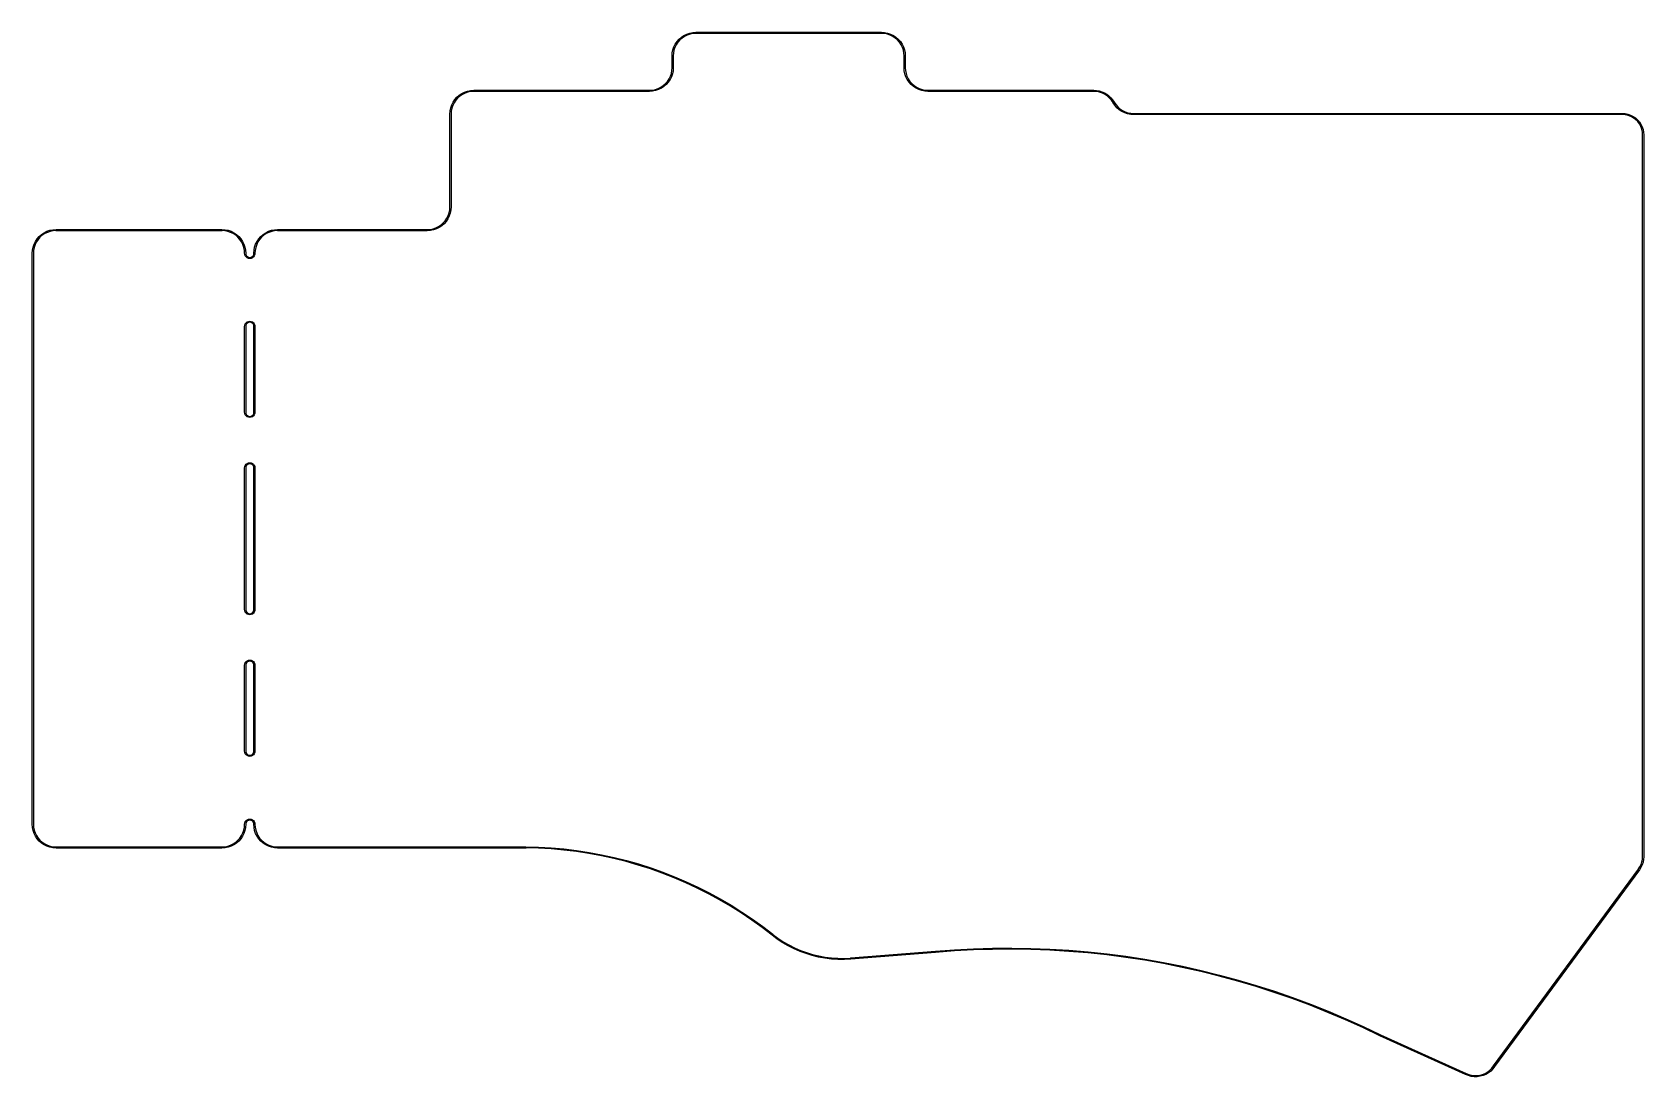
# Model space of a CAD drawing. Extents: x 64 to 203, y -133 to -43.
import ezdxf

# ---------------------------------------------------------------- set-up
doc = ezdxf.new("R2010")
doc.units = 0
doc.layers.add('BLACK', color=7, linetype='CONTINUOUS')

msp = doc.modelspace()

# ---------------------------------------------------------------- linework, layer by layer
at = {"layer": 'BLACK', "linetype": 'CONTINUOUS'}
for p, q in [((119.256, -44.6155), (119.375, -44.375)), ((119.458, -44.4229), (119.344, -44.6522)), ((119.375, -44.375), (119.524, -44.152)), ((119.6, -44.2104), (119.458, -44.4229)), ((119.524, -44.152), (119.7, -43.9504)), ((119.768, -44.0182), (119.6, -44.2104)), ((119.7, -43.9504), (119.902, -43.7736)), ((119.96, -43.8496), (119.768, -44.0182)), ((119.902, -43.7736), (120.125, -43.6247)), ((120.173, -43.7076), (119.96, -43.8496)), ((120.125, -43.6247), (120.365, -43.5061)), ((120.402, -43.5946), (120.173, -43.7076)), ((120.365, -43.5061), (120.619, -43.4199)), ((120.644, -43.5124), (120.402, -43.5946)), ((120.619, -43.4199), (120.882, -43.3676)), ((120.895, -43.4625), (120.644, -43.5124)), ((120.882, -43.3676), (121.15, -43.35)), ((121.141, -43.4464), (120.895, -43.4625)), ((121.15, -43.45), (121.141, -43.4464)), ((121.15, -43.35), (121.15, -43.35)), ((121.15, -43.35), (137.15, -43.35)), ((137.15, -43.45), (121.15, -43.45)), ((137.15, -43.35), (137.417, -43.3675)), ((137.159, -43.4464), (137.15, -43.45)), ((137.405, -43.4625), (137.159, -43.4464)), ((137.656, -43.5124), (137.405, -43.4625)), ((137.417, -43.3675), (137.68, -43.4199)), ((137.898, -43.5946), (137.656, -43.5124)), ((137.68, -43.4199), (137.934, -43.5061)), ((138.127, -43.7076), (137.898, -43.5946)), ((137.934, -43.5061), (138.175, -43.6247)), ((138.34, -43.8496), (138.127, -43.7076)), ((138.175, -43.6247), (138.398, -43.7736)), ((138.532, -44.0182), (138.34, -43.8496)), ((138.398, -43.7736), (138.599, -43.9504)), ((138.7, -44.2104), (138.532, -44.0182)), ((138.599, -43.9504), (138.776, -44.152)), ((138.842, -44.4229), (138.7, -44.2104)), ((138.776, -44.152), (138.925, -44.375)), ((138.955, -44.6522), (138.842, -44.4229)), ((138.925, -44.375), (139.044, -44.6155)), ((119.1, -45.4), (119.117, -45.1324)), ((119.1, -46.4), (119.1, -45.4)), ((119.117, -45.1324), (119.17, -44.8694)), ((119.17, -44.8694), (119.256, -44.6155)), ((119.212, -45.1449), (119.196, -45.3913)), ((119.196, -45.3913), (119.2, -45.3999)), ((119.2, -45.3999), (119.2, -45.4)), ((119.2, -45.4), (119.2, -46.4)), ((119.262, -44.8942), (119.212, -45.1449)), ((119.344, -44.6522), (119.262, -44.8942)), ((139.037, -44.8942), (138.955, -44.6522)), ((139.087, -45.1449), (139.037, -44.8942)), ((139.044, -44.6155), (139.13, -44.8694)), ((139.104, -45.3913), (139.087, -45.1449)), ((139.1, -45.4), (139.104, -45.3913)), ((139.1, -46.4), (139.1, -45.4)), ((139.13, -44.8694), (139.182, -45.1324)), ((139.182, -45.1324), (139.2, -45.3999)), ((139.2, -45.3999), (139.2, -45.4)), ((139.2, -45.4), (139.2, -46.4)), ((118.842, -47.3771), (118.955, -47.1478)), ((119.044, -47.1845), (118.925, -47.425)), ((118.955, -47.1478), (119.038, -46.9058)), ((119.038, -46.9058), (119.087, -46.6551)), ((119.13, -46.9306), (119.044, -47.1845)), ((119.087, -46.6551), (119.104, -46.4087)), ((119.104, -46.4087), (119.1, -46.4)), ((119.182, -46.6676), (119.13, -46.9306)), ((119.2, -46.4), (119.182, -46.6676)), ((139.117, -46.6676), (139.1, -46.4)), ((139.1, -46.4), (139.1, -46.4)), ((139.17, -46.9306), (139.117, -46.6676)), ((139.256, -47.1845), (139.17, -46.9306)), ((139.2, -46.4), (139.196, -46.4087)), ((139.196, -46.4087), (139.196, -46.4088)), ((139.196, -46.4088), (139.212, -46.6551)), ((139.212, -46.6551), (139.262, -46.9058)), ((139.375, -47.425), (139.256, -47.1845)), ((139.262, -46.9058), (139.344, -47.1478)), ((139.344, -47.1478), (139.458, -47.3771)), ((100.975, -48.6246), (101.215, -48.506)), ((101.252, -48.5946), (101.023, -48.7076)), ((101.215, -48.506), (101.469, -48.4199)), ((101.494, -48.5124), (101.252, -48.5946)), ((101.469, -48.4199), (101.732, -48.3675)), ((101.745, -48.4625), (101.494, -48.5124)), ((101.732, -48.3675), (102, -48.35)), ((101.991, -48.4464), (101.745, -48.4625)), ((102, -48.45), (101.991, -48.4464)), ((102, -48.35), (117.15, -48.35)), ((117.15, -48.45), (102, -48.45)), ((117.15, -48.35), (117.159, -48.3536)), ((117.417, -48.4325), (117.15, -48.45)), ((117.15, -48.45), (117.15, -48.45)), ((117.159, -48.3536), (117.405, -48.3375)), ((117.405, -48.3375), (117.656, -48.2876)), ((117.68, -48.3802), (117.417, -48.4325)), ((117.656, -48.2876), (117.898, -48.2054)), ((117.934, -48.294), (117.68, -48.3802)), ((117.898, -48.2054), (118.127, -48.0924)), ((118.175, -48.1754), (117.934, -48.294)), ((118.127, -48.0924), (118.34, -47.9504)), ((118.398, -48.0264), (118.175, -48.1754)), ((118.34, -47.9504), (118.532, -47.7818)), ((118.599, -47.8496), (118.398, -48.0264)), ((118.532, -47.7818), (118.7, -47.5896)), ((118.776, -47.648), (118.599, -47.8496)), ((118.7, -47.5896), (118.842, -47.3771)), ((118.925, -47.425), (118.776, -47.648)), ((139.524, -47.648), (139.375, -47.425)), ((139.458, -47.3771), (139.6, -47.5896)), ((139.7, -47.8496), (139.524, -47.648)), ((139.6, -47.5896), (139.768, -47.7818)), ((139.902, -48.0264), (139.7, -47.8496)), ((139.768, -47.7818), (139.96, -47.9504)), ((140.125, -48.1754), (139.902, -48.0264)), ((139.96, -47.9504), (140.173, -48.0924)), ((140.365, -48.294), (140.125, -48.1754)), ((140.173, -48.0924), (140.402, -48.2054)), ((140.619, -48.3802), (140.365, -48.294)), ((140.402, -48.2054), (140.644, -48.2876)), ((140.882, -48.4325), (140.619, -48.3802)), ((140.644, -48.2876), (140.895, -48.3375)), ((141.15, -48.45), (140.882, -48.4325)), ((140.895, -48.3375), (141.141, -48.3536)), ((141.141, -48.3536), (141.15, -48.35)), ((141.15, -48.35), (155.45, -48.35)), ((155.45, -48.45), (141.15, -48.45)), ((155.45, -48.35), (155.685, -48.3639)), ((155.459, -48.4463), (155.45, -48.45)), ((155.702, -48.4625), (155.459, -48.4463)), ((155.685, -48.3639), (155.917, -48.4055)), ((155.949, -48.5125), (155.702, -48.4625)), ((155.917, -48.4055), (156.142, -48.474)), ((156.187, -48.5948), (155.949, -48.5125)), ((156.142, -48.474), (156.358, -48.5687)), ((156.413, -48.708), (156.187, -48.5948)), ((156.358, -48.5687), (156.561, -48.6882)), ((99.9675, -50.1324), (100.02, -49.8694)), ((100.02, -49.8694), (100.106, -49.6155)), ((100.112, -49.8942), (100.063, -50.1449)), ((100.106, -49.6155), (100.225, -49.375)), ((100.195, -49.6522), (100.112, -49.8942)), ((100.308, -49.4229), (100.195, -49.6522)), ((100.225, -49.375), (100.374, -49.152)), ((100.45, -49.2104), (100.308, -49.4229)), ((100.374, -49.152), (100.55, -48.9504)), ((100.618, -49.0182), (100.45, -49.2104)), ((100.55, -48.9504), (100.752, -48.7736)), ((100.81, -48.8496), (100.618, -49.0182)), ((100.752, -48.7736), (100.975, -48.6246)), ((101.023, -48.7076), (100.81, -48.8496)), ((156.621, -48.8501), (156.413, -48.708)), ((156.561, -48.6882), (156.749, -48.8307)), ((156.809, -49.0185), (156.621, -48.8501)), ((156.749, -48.8307), (156.918, -48.9944)), ((156.973, -49.2104), (156.809, -49.0185)), ((156.918, -48.9944), (157.067, -49.1769)), ((157.105, -49.4148), (156.973, -49.2104)), ((157.067, -49.1769), (157.193, -49.3745)), ((157.106, -49.4243), (157.105, -49.4148)), ((157.107, -49.4247), (157.106, -49.4243)), ((157.107, -49.4254), (157.107, -49.4247)), ((157.259, -49.6486), (157.107, -49.4254)), ((157.107, -49.4254), (157.107, -49.4254)), ((157.193, -49.3745), (157.193, -49.3746)), ((157.193, -49.3746), (157.193, -49.3748)), ((157.193, -49.3748), (157.194, -49.3757)), ((157.194, -49.3757), (157.194, -49.3757)), ((157.194, -49.3757), (157.195, -49.3847)), ((157.195, -49.3847), (157.334, -49.5897)), ((157.438, -49.8502), (157.259, -49.6486)), ((157.334, -49.5897), (157.505, -49.7821)), ((157.642, -50.027), (157.438, -49.8502)), ((157.505, -49.7821), (157.7, -49.9507)), ((157.7, -49.9507), (157.915, -50.0927)), ((99.95, -50.4), (99.9675, -50.1324)), ((99.95, -58.4), (99.95, -50.4)), ((100.063, -50.1449), (100.046, -50.3913)), ((100.046, -50.3913), (100.05, -50.4)), ((100.05, -50.4), (100.05, -58.4)), ((157.867, -50.1758), (157.642, -50.027)), ((158.11, -50.2942), (157.867, -50.1758)), ((157.915, -50.0927), (158.146, -50.2056)), ((158.366, -50.3803), (158.11, -50.2942)), ((158.146, -50.2056), (158.39, -50.2877)), ((158.631, -50.4325), (158.366, -50.3803)), ((158.39, -50.2877), (158.643, -50.3376)), ((158.9, -50.45), (158.631, -50.4325)), ((158.643, -50.3376), (158.891, -50.3537)), ((158.891, -50.3537), (158.9, -50.35)), ((158.9, -50.35), (201, -50.35)), ((201, -50.45), (158.9, -50.45)), ((201, -50.35), (201.241, -50.3658)), ((201.009, -50.4462), (201, -50.45)), ((201.25, -50.4634), (201.009, -50.4462)), ((201.241, -50.3658), (201.479, -50.413)), ((201.494, -50.5166), (201.25, -50.4634)), ((201.479, -50.413), (201.708, -50.4908)), ((201.729, -50.6041), (201.494, -50.5166)), ((201.708, -50.4908), (201.925, -50.5979)), ((201.949, -50.724), (201.729, -50.6041)), ((201.925, -50.5979), (202.126, -50.7323)), ((202.149, -50.8741), (201.949, -50.724)), ((202.126, -50.7323), (202.308, -50.8919)), ((202.326, -51.0511), (202.149, -50.8741)), ((202.308, -50.8919), (202.468, -51.0738)), ((202.476, -51.2515), (202.326, -51.0511)), ((202.468, -51.0738), (202.602, -51.275)), ((202.596, -51.4712), (202.476, -51.2515)), ((202.602, -51.275), (202.709, -51.492)), ((202.683, -51.7057), (202.596, -51.4712)), ((202.737, -51.9503), (202.683, -51.7057)), ((202.709, -51.492), (202.787, -51.7212)), ((202.754, -52.1908), (202.737, -51.9503)), ((202.75, -52.2), (202.754, -52.1908)), ((202.75, -114.4), (202.75, -52.2)), ((202.787, -51.7212), (202.834, -51.9585)), ((202.834, -51.9585), (202.85, -52.2)), ((202.85, -52.2), (202.85, -114.4)), ((99.3818, -59.7818), (99.5504, -59.5896)), ((99.6264, -59.648), (99.4496, -59.8496)), ((99.5504, -59.5896), (99.6924, -59.3771)), ((99.7754, -59.425), (99.6264, -59.648)), ((99.6924, -59.3771), (99.8054, -59.1478)), ((99.894, -59.1845), (99.7754, -59.425)), ((99.8054, -59.1478), (99.8876, -58.9058)), ((99.8876, -58.9058), (99.9375, -58.6551)), ((99.9801, -58.9306), (99.894, -59.1845)), ((99.9375, -58.6551), (99.9536, -58.4087)), ((99.9536, -58.4087), (99.95, -58.4)), ((100.032, -58.6676), (99.9801, -58.9306)), ((100.05, -58.4), (100.032, -58.6676)), ((64.3736, -61.152), (64.5504, -60.9504)), ((64.6182, -61.0182), (64.4496, -61.2104)), ((64.5504, -60.9504), (64.752, -60.7736)), ((64.8104, -60.8496), (64.6182, -61.0182)), ((64.752, -60.7736), (64.975, -60.6246)), ((65.0229, -60.7076), (64.8104, -60.8496)), ((64.975, -60.6246), (65.2155, -60.506)), ((65.2522, -60.5946), (65.0229, -60.7076)), ((65.2155, -60.506), (65.4694, -60.4199)), ((65.4942, -60.5124), (65.2522, -60.5946)), ((65.4694, -60.4199), (65.7324, -60.3675)), ((65.7449, -60.4625), (65.4942, -60.5124)), ((65.7324, -60.3675), (66, -60.35)), ((65.9913, -60.4464), (65.7449, -60.4625)), ((66, -60.45), (65.9913, -60.4464)), ((66, -60.35), (80.3, -60.35)), ((80.3, -60.45), (66, -60.45)), ((80.3, -60.35), (80.5676, -60.3675)), ((80.3087, -60.4464), (80.3, -60.45)), ((80.5551, -60.4625), (80.3087, -60.4464)), ((80.8058, -60.5124), (80.5551, -60.4625)), ((80.5676, -60.3675), (80.8306, -60.4199)), ((81.0478, -60.5946), (80.8058, -60.5124)), ((80.8306, -60.4199), (81.0845, -60.506)), ((81.2771, -60.7076), (81.0478, -60.5946)), ((81.0845, -60.506), (81.325, -60.6246)), ((81.4896, -60.8496), (81.2771, -60.7076)), ((81.325, -60.6246), (81.548, -60.7736)), ((81.6818, -61.0182), (81.4896, -60.8496)), ((81.548, -60.7736), (81.7496, -60.9504)), ((81.8504, -61.2104), (81.6818, -61.0182)), ((81.7496, -60.9504), (81.9264, -61.152)), ((83.4736, -61.152), (83.6504, -60.9504)), ((83.7182, -61.0182), (83.5496, -61.2104)), ((83.6504, -60.9504), (83.852, -60.7736)), ((83.9104, -60.8496), (83.7182, -61.0182)), ((83.852, -60.7736), (84.075, -60.6246)), ((84.1229, -60.7076), (83.9104, -60.8496)), ((84.075, -60.6246), (84.3155, -60.506)), ((84.3522, -60.5946), (84.1229, -60.7076)), ((84.3155, -60.506), (84.5694, -60.4199)), ((84.5942, -60.5124), (84.3522, -60.5946)), ((84.5694, -60.4199), (84.8324, -60.3675)), ((84.8449, -60.4625), (84.5942, -60.5124)), ((84.8324, -60.3675), (85.1, -60.35)), ((85.0913, -60.4464), (84.8449, -60.4625)), ((85.1, -60.45), (85.0913, -60.4464)), ((85.1, -60.35), (98, -60.35)), ((98, -60.45), (85.1, -60.45)), ((98, -60.35), (98.0087, -60.3536)), ((98.2676, -60.4325), (98, -60.45)), ((98.0087, -60.3536), (98.2551, -60.3375)), ((98.2551, -60.3375), (98.5058, -60.2876)), ((98.5306, -60.3801), (98.2676, -60.4325)), ((98.5058, -60.2876), (98.7478, -60.2054)), ((98.7845, -60.294), (98.5306, -60.3801)), ((98.7478, -60.2054), (98.9771, -60.0924)), ((99.025, -60.1754), (98.7845, -60.294)), ((98.9771, -60.0924), (99.1896, -59.9504)), ((99.248, -60.0264), (99.025, -60.1754)), ((99.1896, -59.9504), (99.3818, -59.7818)), ((99.4496, -59.8496), (99.248, -60.0264)), ((63.95, -62.4), (63.9675, -62.1324)), ((63.95, -111.6), (63.95, -62.4)), ((63.9675, -62.1324), (64.0199, -61.8694)), ((64.0199, -61.8694), (64.106, -61.6155)), ((64.0625, -62.1449), (64.0464, -62.3913)), ((64.0464, -62.3913), (64.05, -62.4)), ((64.05, -62.4), (64.05, -111.6)), ((64.1124, -61.8942), (64.0625, -62.1449)), ((64.106, -61.6155), (64.2246, -61.375)), ((64.1946, -61.6522), (64.1124, -61.8942)), ((64.3076, -61.4229), (64.1946, -61.6522)), ((64.2246, -61.375), (64.3736, -61.152)), ((64.4496, -61.2104), (64.3076, -61.4229)), ((81.9924, -61.4229), (81.8504, -61.2104)), ((81.9264, -61.152), (82.0754, -61.375)), ((82.1054, -61.6522), (81.9924, -61.4229)), ((82.0754, -61.375), (82.194, -61.6155)), ((82.1876, -61.8942), (82.1054, -61.6522)), ((82.2375, -62.1449), (82.1876, -61.8942)), ((82.194, -61.6155), (82.2801, -61.8694)), ((82.2536, -62.3913), (82.2375, -62.1449)), ((82.25, -62.4), (82.2536, -62.3913)), ((82.2653, -62.5165), (82.25, -62.4)), ((82.2801, -61.8694), (82.3325, -62.1324)), ((82.3325, -62.1324), (82.35, -62.4)), ((82.35, -62.4), (82.3468, -62.4076)), ((82.3468, -62.4076), (82.363, -62.5095)), ((83.037, -62.5095), (83.0532, -62.4076)), ((83.05, -62.4), (83.0675, -62.1324)), ((83.0532, -62.4076), (83.05, -62.4)), ((83.0675, -62.1324), (83.1199, -61.8694)), ((83.1199, -61.8694), (83.206, -61.6155)), ((83.15, -62.4), (83.1347, -62.5165)), ((83.1625, -62.1449), (83.1464, -62.3913)), ((83.1464, -62.3913), (83.15, -62.4)), ((83.2124, -61.8942), (83.1625, -62.1449)), ((83.206, -61.6155), (83.3246, -61.375)), ((83.2946, -61.6522), (83.2124, -61.8942)), ((83.4076, -61.4229), (83.2946, -61.6522)), ((83.3246, -61.375), (83.4736, -61.152)), ((83.5496, -61.2104), (83.4076, -61.4229)), ((82.3103, -62.625), (82.2653, -62.5165)), ((82.3818, -62.7182), (82.3103, -62.625)), ((82.363, -62.5095), (82.4133, -62.6083)), ((82.475, -62.7897), (82.3818, -62.7182)), ((82.4133, -62.6083), (82.4917, -62.6867)), ((82.5835, -62.8347), (82.475, -62.7897)), ((82.4917, -62.6867), (82.5905, -62.737)), ((82.7, -62.85), (82.5835, -62.8347)), ((82.5905, -62.737), (82.7, -62.7544)), ((82.7, -62.7544), (82.8095, -62.737)), ((82.8165, -62.8347), (82.7, -62.85)), ((82.8095, -62.737), (82.9083, -62.6867)), ((82.925, -62.7897), (82.8165, -62.8347)), ((82.9083, -62.6867), (82.9867, -62.6083)), ((83.0182, -62.7182), (82.925, -62.7897)), ((82.9867, -62.6083), (83.037, -62.5095)), ((83.0897, -62.625), (83.0182, -62.7182)), ((83.1347, -62.5165), (83.0897, -62.625)), ((82.25, -68.7), (82.2653, -68.5835)), ((82.25, -76.1), (82.25, -68.7)), ((82.2653, -68.5835), (82.3103, -68.475)), ((82.3103, -68.475), (82.3818, -68.3818)), ((82.363, -68.5905), (82.3468, -68.6924)), ((82.3468, -68.6924), (82.35, -68.7)), ((82.35, -68.7), (82.35, -76.1)), ((82.4133, -68.4917), (82.363, -68.5905)), ((82.3818, -68.3818), (82.475, -68.3103)), ((82.4917, -68.4133), (82.4133, -68.4917)), ((82.475, -68.3103), (82.5835, -68.2653)), ((82.5905, -68.363), (82.4917, -68.4133)), ((82.5835, -68.2653), (82.7, -68.25)), ((82.7, -68.3456), (82.5905, -68.363)), ((82.7, -68.25), (82.8165, -68.2653)), ((82.8095, -68.363), (82.7, -68.3456)), ((82.9083, -68.4133), (82.8095, -68.363)), ((82.8165, -68.2653), (82.925, -68.3103)), ((82.9867, -68.4917), (82.9083, -68.4133)), ((82.925, -68.3103), (83.0182, -68.3818)), ((83.037, -68.5905), (82.9867, -68.4917)), ((83.0182, -68.3818), (83.0897, -68.475)), ((83.0532, -68.6924), (83.037, -68.5905)), ((83.05, -68.7), (83.0532, -68.6924)), ((83.05, -76.1), (83.05, -68.7)), ((83.0897, -68.475), (83.1347, -68.5835)), ((83.1347, -68.5835), (83.15, -68.7)), ((83.15, -68.7), (83.15, -76.1)), ((82.2653, -76.2165), (82.25, -76.1)), ((82.3103, -76.325), (82.2653, -76.2165)), ((82.3818, -76.4182), (82.3103, -76.325)), ((82.35, -76.1), (82.3468, -76.1076)), ((82.3468, -76.1076), (82.363, -76.2095)), ((82.363, -76.2095), (82.4133, -76.3083)), ((82.4133, -76.3083), (82.4917, -76.3867)), ((82.4917, -76.3867), (82.5905, -76.437)), ((82.8095, -76.437), (82.9083, -76.3867)), ((82.9083, -76.3867), (82.9867, -76.3083)), ((82.9867, -76.3083), (83.037, -76.2095)), ((83.0897, -76.325), (83.0182, -76.4182)), ((83.037, -76.2095), (83.0532, -76.1076)), ((83.0532, -76.1076), (83.05, -76.1)), ((83.1347, -76.2165), (83.0897, -76.325)), ((83.15, -76.1), (83.1347, -76.2165)), ((82.475, -76.4897), (82.3818, -76.4182)), ((82.5835, -76.5347), (82.475, -76.4897)), ((82.7, -76.55), (82.5835, -76.5347)), ((82.5905, -76.437), (82.7, -76.4544)), ((82.7, -76.4544), (82.8095, -76.437)), ((82.8165, -76.5347), (82.7, -76.55)), ((82.925, -76.4897), (82.8165, -76.5347)), ((83.0182, -76.4182), (82.925, -76.4897)), ((82.3818, -80.5818), (82.475, -80.5103)), ((82.475, -80.5103), (82.5835, -80.4653)), ((82.5835, -80.4653), (82.7, -80.45)), ((82.7, -80.5456), (82.5905, -80.563)), ((82.7, -80.45), (82.8165, -80.4653)), ((82.8095, -80.563), (82.7, -80.5456)), ((82.8165, -80.4653), (82.925, -80.5103)), ((82.925, -80.5103), (83.0182, -80.5818)), ((82.25, -80.9), (82.2653, -80.7835)), ((82.25, -93.1), (82.25, -80.9)), ((82.2653, -80.7835), (82.3103, -80.675)), ((82.3103, -80.675), (82.3818, -80.5818)), ((82.363, -80.7905), (82.3468, -80.8924)), ((82.3468, -80.8924), (82.35, -80.9)), ((82.35, -80.9), (82.35, -93.1)), ((82.4133, -80.6917), (82.363, -80.7905)), ((82.4917, -80.6133), (82.4133, -80.6917)), ((82.5905, -80.563), (82.4917, -80.6133)), ((82.9083, -80.6133), (82.8095, -80.563)), ((82.9867, -80.6917), (82.9083, -80.6133)), ((83.037, -80.7905), (82.9867, -80.6917)), ((83.0182, -80.5818), (83.0897, -80.675)), ((83.0532, -80.8924), (83.037, -80.7905)), ((83.05, -80.9), (83.0532, -80.8924)), ((83.05, -93.1), (83.05, -80.9)), ((83.0897, -80.675), (83.1347, -80.7835)), ((83.1347, -80.7835), (83.15, -80.9)), ((83.15, -80.9), (83.15, -93.1)), ((82.2653, -93.2165), (82.25, -93.1)), ((82.3103, -93.325), (82.2653, -93.2165)), ((82.3818, -93.4182), (82.3103, -93.325)), ((82.35, -93.1), (82.3468, -93.1076)), ((82.3468, -93.1076), (82.363, -93.2095)), ((82.363, -93.2095), (82.4133, -93.3083)), ((82.475, -93.4897), (82.3818, -93.4182)), ((82.4133, -93.3083), (82.4917, -93.3867)), ((82.5835, -93.5347), (82.475, -93.4897)), ((82.4917, -93.3867), (82.5905, -93.437)), ((82.7, -93.55), (82.5835, -93.5347)), ((82.5905, -93.437), (82.7, -93.4544)), ((82.7, -93.4544), (82.8095, -93.437)), ((82.8165, -93.5347), (82.7, -93.55)), ((82.8095, -93.437), (82.9083, -93.3867)), ((82.925, -93.4897), (82.8165, -93.5347)), ((82.9083, -93.3867), (82.9867, -93.3083)), ((83.0182, -93.4182), (82.925, -93.4897)), ((82.9867, -93.3083), (83.037, -93.2095)), ((83.0897, -93.325), (83.0182, -93.4182)), ((83.037, -93.2095), (83.0532, -93.1076)), ((83.0532, -93.1076), (83.05, -93.1)), ((83.1347, -93.2165), (83.0897, -93.325)), ((83.15, -93.1), (83.1347, -93.2165)), ((82.25, -97.9), (82.2653, -97.7835)), ((82.25, -105.3), (82.25, -97.9)), ((82.2653, -97.7835), (82.3103, -97.675)), ((82.3103, -97.675), (82.3818, -97.5818)), ((82.363, -97.7905), (82.3468, -97.8924)), ((82.3468, -97.8924), (82.35, -97.9)), ((82.35, -97.9), (82.35, -105.3)), ((82.4133, -97.6917), (82.363, -97.7905)), ((82.3818, -97.5818), (82.475, -97.5103)), ((82.4917, -97.6133), (82.4133, -97.6917)), ((82.475, -97.5103), (82.5835, -97.4653)), ((82.5905, -97.563), (82.4917, -97.6133)), ((82.5835, -97.4653), (82.7, -97.45)), ((82.7, -97.5456), (82.5905, -97.563)), ((82.7, -97.45), (82.8165, -97.4653)), ((82.8095, -97.563), (82.7, -97.5456)), ((82.9083, -97.6133), (82.8095, -97.563)), ((82.8165, -97.4653), (82.925, -97.5103)), ((82.9867, -97.6917), (82.9083, -97.6133)), ((82.925, -97.5103), (83.0182, -97.5818)), ((83.037, -97.7905), (82.9867, -97.6917)), ((83.0182, -97.5818), (83.0897, -97.675)), ((83.0532, -97.8924), (83.037, -97.7905)), ((83.05, -97.9), (83.0532, -97.8924)), ((83.05, -105.3), (83.05, -97.9)), ((83.0897, -97.675), (83.1347, -97.7835)), ((83.1347, -97.7835), (83.15, -97.9)), ((83.15, -97.9), (83.15, -105.3)), ((82.2653, -105.416), (82.25, -105.3)), ((82.3103, -105.525), (82.2653, -105.416)), ((82.3818, -105.618), (82.3103, -105.525)), ((82.35, -105.3), (82.3468, -105.308)), ((82.3468, -105.308), (82.363, -105.41)), ((82.363, -105.41), (82.4133, -105.508)), ((82.4133, -105.508), (82.4917, -105.587)), ((82.9083, -105.587), (82.9867, -105.508)), ((82.9867, -105.508), (83.037, -105.41)), ((83.0897, -105.525), (83.0182, -105.618)), ((83.037, -105.41), (83.0532, -105.308)), ((83.0532, -105.308), (83.05, -105.3)), ((83.1347, -105.416), (83.0897, -105.525)), ((83.15, -105.3), (83.1347, -105.416)), ((82.475, -105.69), (82.3818, -105.618)), ((82.5835, -105.735), (82.475, -105.69)), ((82.4917, -105.587), (82.5905, -105.637)), ((82.7, -105.75), (82.5835, -105.735)), ((82.5905, -105.637), (82.7, -105.654)), ((82.7, -105.654), (82.8095, -105.637)), ((82.8165, -105.735), (82.7, -105.75)), ((82.8095, -105.637), (82.9083, -105.587)), ((82.925, -105.69), (82.8165, -105.735)), ((83.0182, -105.618), (82.925, -105.69)), ((63.9675, -111.868), (63.95, -111.6)), ((64.0199, -112.131), (63.9675, -111.868)), ((64.106, -112.385), (64.0199, -112.131)), ((64.05, -111.6), (64.0464, -111.609)), ((64.0464, -111.609), (64.0625, -111.855)), ((64.0625, -111.855), (64.1124, -112.106)), ((64.2246, -112.625), (64.106, -112.385)), ((64.1124, -112.106), (64.1946, -112.348)), ((64.1946, -112.348), (64.3076, -112.577)), ((81.9924, -112.577), (82.1054, -112.348)), ((82.194, -112.385), (82.0754, -112.625)), ((82.1054, -112.348), (82.1876, -112.106)), ((82.1876, -112.106), (82.2375, -111.855)), ((82.2801, -112.131), (82.194, -112.385)), ((82.2375, -111.855), (82.2536, -111.609)), ((82.25, -111.6), (82.2653, -111.484)), ((82.2536, -111.609), (82.25, -111.6)), ((82.2653, -111.484), (82.3103, -111.375)), ((82.3325, -111.868), (82.2801, -112.131)), ((82.3103, -111.375), (82.3818, -111.282)), ((82.35, -111.6), (82.3325, -111.868)), ((82.363, -111.49), (82.3468, -111.592)), ((82.3468, -111.592), (82.35, -111.6)), ((82.4133, -111.392), (82.363, -111.49)), ((82.3818, -111.282), (82.475, -111.21)), ((82.4917, -111.313), (82.4133, -111.392)), ((82.475, -111.21), (82.5835, -111.165)), ((82.5905, -111.263), (82.4917, -111.313)), ((82.5835, -111.165), (82.7, -111.15)), ((82.7, -111.246), (82.5905, -111.263)), ((82.7, -111.15), (82.8165, -111.165)), ((82.8095, -111.263), (82.7, -111.246)), ((82.9083, -111.313), (82.8095, -111.263)), ((82.8165, -111.165), (82.925, -111.21)), ((82.9867, -111.392), (82.9083, -111.313)), ((82.925, -111.21), (83.0182, -111.282)), ((83.037, -111.49), (82.9867, -111.392)), ((83.0182, -111.282), (83.0897, -111.375)), ((83.0532, -111.592), (83.037, -111.49)), ((83.05, -111.6), (83.0532, -111.592)), ((83.0675, -111.868), (83.05, -111.6)), ((83.1199, -112.131), (83.0675, -111.868)), ((83.0897, -111.375), (83.1347, -111.484)), ((83.206, -112.385), (83.1199, -112.131)), ((83.1347, -111.484), (83.15, -111.6)), ((83.15, -111.6), (83.1464, -111.609)), ((83.1464, -111.609), (83.1625, -111.855)), ((83.1625, -111.855), (83.2124, -112.106)), ((83.3246, -112.625), (83.206, -112.385)), ((83.2124, -112.106), (83.2946, -112.348)), ((83.2946, -112.348), (83.4076, -112.577)), ((64.3736, -112.848), (64.2246, -112.625)), ((64.3076, -112.577), (64.4496, -112.79)), ((64.5504, -113.05), (64.3736, -112.848)), ((64.4496, -112.79), (64.6182, -112.982)), ((64.752, -113.226), (64.5504, -113.05)), ((64.6182, -112.982), (64.8104, -113.15)), ((64.975, -113.375), (64.752, -113.226)), ((64.8104, -113.15), (65.0229, -113.292)), ((65.2155, -113.494), (64.975, -113.375)), ((65.0229, -113.292), (65.2522, -113.405)), ((65.4694, -113.58), (65.2155, -113.494)), ((65.2522, -113.405), (65.4942, -113.488)), ((65.7324, -113.632), (65.4694, -113.58)), ((65.4942, -113.488), (65.7449, -113.537)), ((66, -113.65), (65.7324, -113.632)), ((65.7449, -113.537), (65.9913, -113.554)), ((65.9913, -113.554), (66, -113.55)), ((66, -113.55), (80.3, -113.55)), ((80.3, -113.65), (66, -113.65)), ((80.3, -113.55), (80.3087, -113.554)), ((80.5676, -113.632), (80.3, -113.65)), ((80.3087, -113.554), (80.5551, -113.537)), ((80.5551, -113.537), (80.8058, -113.488)), ((80.8306, -113.58), (80.5676, -113.632)), ((80.8058, -113.488), (81.0478, -113.405)), ((81.0845, -113.494), (80.8306, -113.58)), ((81.0478, -113.405), (81.2771, -113.292)), ((81.325, -113.375), (81.0845, -113.494)), ((81.2771, -113.292), (81.4896, -113.15)), ((81.548, -113.226), (81.325, -113.375)), ((81.4896, -113.15), (81.6818, -112.982)), ((81.7496, -113.05), (81.548, -113.226)), ((81.6818, -112.982), (81.8504, -112.79)), ((81.9264, -112.848), (81.7496, -113.05)), ((81.8504, -112.79), (81.9924, -112.577)), ((82.0754, -112.625), (81.9264, -112.848)), ((83.4736, -112.848), (83.3246, -112.625)), ((83.4076, -112.577), (83.5496, -112.79)), ((83.6504, -113.05), (83.4736, -112.848)), ((83.5496, -112.79), (83.7182, -112.982)), ((83.852, -113.226), (83.6504, -113.05)), ((83.7182, -112.982), (83.9104, -113.15)), ((84.075, -113.375), (83.852, -113.226)), ((83.9104, -113.15), (84.1229, -113.292)), ((84.3155, -113.494), (84.075, -113.375)), ((84.1229, -113.292), (84.3522, -113.405)), ((84.5694, -113.58), (84.3155, -113.494)), ((84.3522, -113.405), (84.5942, -113.488)), ((84.8324, -113.632), (84.5694, -113.58)), ((84.5942, -113.488), (84.8449, -113.537)), ((85.1, -113.65), (84.8324, -113.632)), ((84.8449, -113.537), (85.0913, -113.554)), ((85.0913, -113.554), (85.1, -113.55)), ((85.1, -113.55), (106.5, -113.55)), ((106.5, -113.65), (85.1, -113.65)), ((106.5, -113.55), (106.5, -113.55)), ((106.5, -113.55), (106.5, -113.55)), ((106.5, -113.55), (106.5, -113.55)), ((106.5, -113.55), (107.595, -113.576)), ((106.51, -113.646), (106.5, -113.65)), ((107.591, -113.672), (106.51, -113.646)), ((108.682, -113.732), (107.591, -113.672)), ((107.595, -113.576), (108.688, -113.637)), ((109.77, -113.827), (108.682, -113.732)), ((108.688, -113.637), (109.779, -113.732)), ((110.854, -113.956), (109.77, -113.827)), ((109.779, -113.732), (110.867, -113.861)), ((110.867, -113.861), (111.949, -114.026)), ((111.934, -114.12), (110.854, -113.956)), ((113.008, -114.318), (111.934, -114.12)), ((111.949, -114.026), (113.026, -114.224)), ((114.075, -114.549), (113.008, -114.318)), ((113.026, -114.224), (114.097, -114.456)), ((115.134, -114.814), (114.075, -114.549)), ((114.097, -114.456), (115.159, -114.722)), ((116.184, -115.113), (115.134, -114.814)), ((115.159, -114.722), (116.212, -115.021)), ((117.225, -115.445), (116.184, -115.113)), ((116.212, -115.021), (117.255, -115.354)), ((202.402, -115.453), (202.523, -115.27)), ((202.523, -115.27), (202.622, -115.066)), ((202.712, -115.102), (202.606, -115.318)), ((202.622, -115.066), (202.695, -114.85)), ((202.695, -114.85), (202.739, -114.627)), ((202.788, -114.875), (202.712, -115.102)), ((202.739, -114.627), (202.753, -114.408)), ((202.753, -114.408), (202.75, -114.4)), ((202.834, -114.639), (202.788, -114.875)), ((202.85, -114.4), (202.834, -114.639)), ((118.254, -115.809), (117.225, -115.445)), ((117.255, -115.354), (118.288, -115.72)), ((119.272, -116.206), (118.254, -115.809)), ((118.288, -115.72), (119.308, -116.118)), ((120.276, -116.635), (119.272, -116.206)), ((119.308, -116.118), (120.315, -116.548)), ((121.266, -117.096), (120.276, -116.635)), ((120.315, -116.548), (121.308, -117.01)), ((189.91, -132.42), (202.394, -115.458)), ((202.474, -115.518), (189.99, -132.48)), ((202.394, -115.458), (202.402, -115.453)), ((202.394, -115.458), (202.394, -115.458)), ((202.394, -115.458), (202.394, -115.458)), ((202.606, -115.318), (202.474, -115.517)), ((202.474, -115.517), (202.474, -115.518)), ((122.241, -117.587), (121.266, -117.096)), ((121.308, -117.01), (122.285, -117.503)), ((123.2, -118.11), (122.241, -117.587)), ((122.285, -117.503), (123.247, -118.026)), ((123.247, -118.026), (124.192, -118.58)), ((124.142, -118.662), (123.2, -118.11)), ((125.066, -119.244), (124.142, -118.662)), ((124.192, -118.58), (125.118, -119.164)), ((125.971, -119.855), (125.066, -119.244)), ((125.118, -119.164), (126.026, -119.776)), ((126.857, -120.494), (125.971, -119.855)), ((126.026, -119.776), (126.914, -120.417)), ((127.714, -121.155), (126.857, -120.494)), ((126.914, -120.417), (127.781, -121.086)), ((127.719, -121.164), (127.714, -121.155)), ((128.167, -121.498), (127.719, -121.164)), ((127.719, -121.164), (127.719, -121.164)), ((127.719, -121.164), (127.719, -121.164)), ((127.719, -121.164), (127.719, -121.164)), ((127.781, -121.086), (127.781, -121.086)), ((127.781, -121.086), (127.781, -121.086)), ((127.781, -121.086), (127.781, -121.086)), ((127.781, -121.086), (127.781, -121.086)), ((127.781, -121.086), (127.786, -121.094)), ((127.786, -121.094), (128.222, -121.419)), ((128.633, -121.805), (128.167, -121.498)), ((128.222, -121.419), (128.683, -121.723)), ((129.116, -122.085), (128.633, -121.805)), ((128.683, -121.723), (129.162, -122)), ((129.614, -122.337), (129.116, -122.085)), ((129.162, -122), (129.655, -122.25)), ((130.126, -122.559), (129.614, -122.337)), ((129.655, -122.25), (130.162, -122.47)), ((130.65, -122.752), (130.126, -122.559)), ((130.162, -122.47), (130.681, -122.661)), ((131.185, -122.914), (130.65, -122.752)), ((130.681, -122.661), (131.21, -122.821)), ((131.727, -123.045), (131.185, -122.914)), ((131.21, -122.821), (131.747, -122.951)), ((132.277, -123.145), (131.727, -123.045)), ((131.747, -122.951), (132.291, -123.05)), ((132.831, -123.213), (132.277, -123.145)), ((132.291, -123.05), (132.84, -123.117)), ((133.388, -123.249), (132.831, -123.213)), ((132.84, -123.117), (133.391, -123.153)), ((133.946, -123.253), (133.388, -123.249)), ((133.391, -123.153), (133.944, -123.157)), ((133.944, -123.157), (134.487, -123.13)), ((134.504, -123.225), (133.946, -123.253)), ((134.487, -123.13), (134.496, -123.125)), ((134.496, -123.125), (141.796, -122.55)), ((134.496, -123.125), (134.496, -123.125)), ((134.496, -123.125), (134.496, -123.125)), ((141.804, -122.65), (134.504, -123.225)), ((134.504, -123.225), (134.504, -123.225)), ((141.796, -122.55), (143.437, -122.425)), ((141.796, -122.55), (141.796, -122.55)), ((141.815, -122.644), (141.804, -122.65)), ((141.804, -122.65), (141.804, -122.65)), ((141.804, -122.65), (141.804, -122.65)), ((143.444, -122.52), (141.815, -122.644)), ((143.437, -122.425), (145.081, -122.337)), ((145.086, -122.432), (143.444, -122.52)), ((145.081, -122.337), (146.727, -122.286)), ((146.729, -122.381), (145.086, -122.432)), ((146.727, -122.286), (148.374, -122.273)), ((148.373, -122.368), (146.729, -122.381)), ((150.018, -122.393), (148.373, -122.368)), ((148.374, -122.273), (150.02, -122.298)), ((151.661, -122.455), (150.018, -122.393)), ((150.02, -122.298), (151.665, -122.359)), ((153.302, -122.554), (151.661, -122.455)), ((151.665, -122.359), (153.309, -122.459)), ((154.941, -122.691), (153.302, -122.554)), ((153.309, -122.459), (154.95, -122.596)), ((156.576, -122.864), (154.941, -122.691)), ((154.95, -122.596), (156.587, -122.77)), ((158.207, -123.076), (156.576, -122.864)), ((156.587, -122.77), (158.22, -122.981)), ((159.832, -123.324), (158.207, -123.076)), ((158.22, -122.981), (159.847, -123.23)), ((161.451, -123.609), (159.832, -123.324)), ((159.847, -123.23), (161.469, -123.515)), ((163.064, -123.931), (161.451, -123.609)), ((161.469, -123.515), (163.084, -123.838)), ((164.669, -124.289), (163.064, -123.931)), ((163.084, -123.838), (164.691, -124.197)), ((166.265, -124.684), (164.669, -124.289)), ((164.691, -124.197), (166.289, -124.592)), ((167.852, -125.116), (166.265, -124.684)), ((166.289, -124.592), (167.878, -125.024)), ((169.428, -125.583), (167.852, -125.116)), ((167.878, -125.024), (169.456, -125.492)), ((170.994, -126.086), (169.428, -125.583)), ((169.456, -125.492), (171.024, -125.996)), ((172.547, -126.625), (170.994, -126.086)), ((171.024, -125.996), (172.579, -126.535)), ((174.088, -127.199), (172.547, -126.625)), ((172.579, -126.535), (174.122, -127.11)), ((175.616, -127.808), (174.088, -127.199)), ((174.122, -127.11), (175.652, -127.72)), ((175.652, -127.72), (177.167, -128.364)), ((177.129, -128.451), (175.616, -127.808)), ((178.627, -129.129), (177.129, -128.451)), ((177.167, -128.364), (178.667, -129.043)), ((180.099, -129.836), (178.627, -129.129)), ((178.667, -129.043), (180.15, -129.755)), ((180.107, -129.845), (180.099, -129.836)), ((180.108, -129.845), (180.107, -129.845)), ((180.109, -129.846), (180.108, -129.845)), ((187.493, -133.167), (180.109, -129.846)), ((180.15, -129.755), (187.534, -133.076)), ((187.494, -133.167), (187.493, -133.167)), ((187.73, -133.263), (187.494, -133.167)), ((187.534, -133.076), (187.535, -133.076)), ((187.535, -133.076), (187.536, -133.076)), ((187.536, -133.076), (187.542, -133.083)), ((187.542, -133.083), (187.761, -133.172)), ((187.979, -133.328), (187.73, -133.263)), ((187.761, -133.172), (187.997, -133.234)), ((188.235, -133.36), (187.979, -133.328)), ((187.997, -133.234), (188.24, -133.265)), ((188.24, -133.265), (188.485, -133.263)), ((188.485, -133.263), (188.727, -133.229)), ((188.747, -133.323), (188.492, -133.359)), ((188.727, -133.229), (188.963, -133.164)), ((188.995, -133.255), (188.747, -133.323)), ((188.963, -133.164), (189.189, -133.069)), ((189.232, -133.155), (188.995, -133.255)), ((189.189, -133.069), (189.4, -132.945)), ((189.453, -133.024), (189.232, -133.155)), ((189.4, -132.945), (189.593, -132.795)), ((189.656, -132.866), (189.453, -133.024)), ((189.593, -132.795), (189.764, -132.62)), ((189.837, -132.683), (189.656, -132.866)), ((189.764, -132.62), (189.907, -132.431)), ((189.99, -132.48), (189.837, -132.683)), ((189.907, -132.431), (189.908, -132.423)), ((189.908, -132.423), (189.909, -132.422)), ((189.909, -132.422), (189.91, -132.42)), ((189.99, -132.48), (189.99, -132.48)), ((188.492, -133.359), (188.235, -133.36))]:
    msp.add_line(p, q, dxfattribs=at)

doc.saveas('drawing.dxf')
